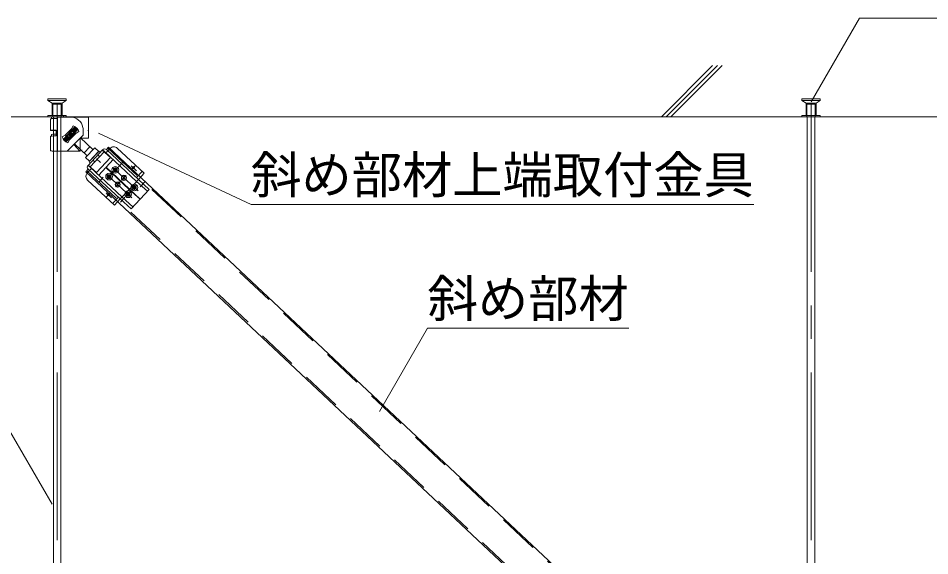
# Model space of a CAD drawing. Units: millimetres, scale not verified. Extents: x -7800 to 7800, y -5578 to 5485.
# Drawn here: x -7050 to -5962, y -680 to -39 of the extents above; entities that cross this region are included whole.
import ezdxf
from ezdxf.enums import TextEntityAlignment as Align

# ---------------------------------------------------------------- set-up
doc = ezdxf.new("R2010")
doc.units = ezdxf.units.MM
doc.header["$LTSCALE"] = 40
for name, pattern in [('CHAIN1', [8, 5, -1, 1, -1]), ('DASHED1', [1.8, 1.2, -0.6]), ('DOUBLE_CHAIN1', [8.8, 5, -1, 0.6, -0.6, 0.6, -1])]:
    doc.linetypes.add(name, pattern=pattern)
for name, color, linetype, lineweight in [('2-0_中心線', 4, 'CHAIN1', 9), ('2-1_吊り材', 4, 'Continuous', 9), ('2-4_斜め部材', 3, 'DASHED1', 18), ('2-5_寸法', 3, 'Continuous', 18), ('2-6_文字', 3, 'Continuous', 18), ('2-9_躯体', 4, 'DASHED1', 9)]:
    doc.layers.add(name, color=color, linetype=linetype, lineweight=lineweight)
doc.styles.add('ＭＳ ゴシック', font='')
doc.styles.get('ＭＳ ゴシック').set_extended_font_data('MS Gothic')

msp = doc.modelspace()

# ---------------------------------------------------------------- linework, layer by layer
at = {"layer": '2-0_中心線'}
for p, q in [((-7003.59, -141.16), (-7003.59, -1074.97)), ((-6103.63, -141.16), (-6103.63, -1012.39))]:
    msp.add_line(p, q, dxfattribs=at)
at = {"layer": '2-1_吊り材', "color": 3, "lineweight": 18}
for p, q in [((-7008.09, -156.26), (-7008.09, -981.96)), ((-6999.09, -156.26), (-6999.09, -981.96)), ((-6108.13, -156.26), (-6108.13, -966.3)), ((-6099.13, -156.26), (-6099.13, -974.7))]:
    msp.add_line(p, q, dxfattribs=at)
at = {"layer": '2-4_斜め部材'}
for p, q in [((-6943.16, -193.54), (-6081.51, -1002.69)), ((-6968.17, -220.54), (-6106.7, -1029.52))]:
    msp.add_line(p, q, dxfattribs=at)
at = {"layer": '2-5_寸法'}
for p, q in [((-6942.07, -192.38), (-6080.41, -1001.52)), ((-6969.27, -221.71), (-6107.8, -1030.68))]:
    msp.add_line(p, q, dxfattribs=at)
at = {"layer": '2-6_文字', "color": 7}
for p, q in [((-6103.38, -138.3), (-6045.83, -38.62)), ((-6045.83, -38.62), (-5625.83, -38.62)), ((-6618.84, -508.02), (-6561.29, -408.34)), ((-6561.29, -408.34), (-6321.29, -408.34)), ((-7009.64, -618.58), (-7067.19, -518.9))]:
    msp.add_line(p, q, dxfattribs=at)
at = {"layer": '2-6_文字'}
for p, q in [((-7011.29, -158.57), (-7011.29, -172.38)), ((-7010.29, -156.57), (-7010.29, -158.4)), ((-7006.74, -156.26), (-7008.73, -156.26)), ((-7008.09, -158.78), (-7008.09, -158.78)), ((-7003.09, -156.26), (-7006.74, -156.26)), ((-7003.09, -156.26), (-6999.09, -156.26)), ((-7003.09, -156.57), (-6987.59, -156.57)), ((-7003.09, -195.29), (-7003.09, -158.22)), ((-6987.59, -156.57), (-6966.09, -156.57)), ((-6966.09, -181.52), (-6966.09, -156.57)), ((-7004.59, -172.03), (-7004.54, -179.03)), ((-6996.14, -182.9), (-6982.31, -168.17)), ((-6994.72, -182.85), (-6982.26, -169.58)), ((-6986.38, -170.49), (-6994.16, -178.27)), ((-6980.44, -171.29), (-6992.9, -184.56)), ((-6979.03, -171.25), (-6992.86, -185.98)), ((-6986.99, -170.86), (-6981.35, -175.97)), ((-6986.38, -170.49), (-6984.4, -167.07)), ((-6984.16, -173.43), (-6981.83, -170.95)), ((-6982.31, -168.17), (-6979.03, -171.25)), ((-6982.26, -169.58), (-6982.31, -168.17)), ((-6982.26, -169.58), (-6980.44, -171.29)), ((-6981, -175.87), (-6977.58, -173.89)), ((-6980.44, -171.29), (-6979.03, -171.25)), ((-6972.57, -178.03), (-6972.57, -171.57)), ((-6966.09, -172.07), (-6966.39, -172.07)), ((-6966.09, -181.52), (-6966.09, -173.07)), ((-7011.29, -179.38), (-7011.29, -196.83)), ((-7010.29, -177.17), (-7010.29, -179.21)), ((-6994.16, -178.27), (-6997.59, -180.25)), ((-6994.72, -182.85), (-6996.14, -182.9)), ((-6992.86, -185.98), (-6996.14, -182.9)), ((-6992.9, -184.56), (-6994.72, -182.85)), ((-6993.71, -178.06), (-6988.28, -183.4)), ((-6991, -180.72), (-6993.33, -183.2)), ((-6992.9, -184.56), (-6992.86, -185.98)), ((-6972.58, -178.05), (-6991.69, -197.15)), ((-6988.78, -183.65), (-6990.76, -187.08)), ((-6987.58, -177.07), (-6989.4, -175.36)), ((-6987.58, -177.07), (-6989.29, -178.9)), ((-6981, -175.87), (-6988.78, -183.65)), ((-6987.58, -177.07), (-6985.87, -175.25)), ((-6987.58, -177.07), (-6985.76, -178.78)), ((-6966.09, -181.52), (-6976.08, -181.52)), ((-6976.08, -181.52), (-6976.08, -197.15)), ((-6976.02, -181.07), (-6960.7, -195.46)), ((-6974.15, -181.52), (-6975.16, -180.62)), ((-7003.09, -197.15), (-7003.09, -195.29)), ((-6976.61, -197.15), (-6983.77, -189.23)), ((-6982.67, -188.54), (-6967.55, -202.75)), ((-6971.19, -199.32), (-6964.35, -192.03)), ((-6949.32, -195.49), (-6966.66, -214.19)), ((-6942.07, -192.38), (-6944.8, -195.32)), ((-6944.8, -195.32), (-6906.45, -230.89)), ((-6940.36, -193.92), (-6943.11, -196.89)), ((-6931.88, -193.6), (-6899.62, -223.52)), ((-7003.09, -197.15), (-6976.08, -197.15)), ((-6964.94, -209.31), (-6969.6, -204.93)), ((-6964.9, -209.34), (-6954.01, -197.62)), ((-6939.98, -204.84), (-6956.64, -222.8)), ((-6956.4, -206.36), (-6951.73, -210.74)), ((-6949.66, -195.86), (-6939.98, -204.84)), ((-6946.98, -197.67), (-6947.32, -198.04)), ((-6946.98, -197.67), (-6908.63, -233.23)), ((-6966.32, -213.82), (-6956.64, -222.8)), ((-6964.32, -216.36), (-6963.98, -216)), ((-6964.32, -216.36), (-6925.97, -251.93)), ((-6963, -217.59), (-6962.63, -217.93)), ((-6953.98, -225.95), (-6945.48, -216.79)), ((-6917.47, -242.77), (-6945.48, -216.79)), ((-6936.64, -207.26), (-6945.14, -216.42)), ((-6917.13, -242.4), (-6945.14, -216.42)), ((-6934.67, -217.23), (-6933.67, -217.19)), ((-6934.67, -217.23), (-6934.63, -218.53)), ((-6933.67, -217.19), (-6933.63, -218.49)), ((-6966.49, -218.71), (-6969.27, -221.71)), ((-6967.56, -223.24), (-6964.81, -220.28)), ((-6966.49, -218.71), (-6928.15, -254.28)), ((-6965.17, -219.94), (-6964.81, -220.28)), ((-6943.89, -227.16), (-6942.59, -227.11)), ((-6943.89, -227.16), (-6943.85, -228.16)), ((-6943.85, -228.16), (-6942.55, -228.11)), ((-6942.15, -225.29), (-6941.15, -225.26)), ((-6942.15, -225.29), (-6942.11, -226.59)), ((-6941.15, -225.26), (-6941.11, -226.56)), ((-6940.59, -227.04), (-6939.29, -226.99)), ((-6940.55, -228.04), (-6939.25, -227.99)), ((-6939.29, -226.99), (-6939.25, -227.99)), ((-6936.41, -219.09), (-6935.11, -219.05)), ((-6936.41, -219.09), (-6936.37, -220.09)), ((-6936.37, -220.09), (-6935.07, -220.05)), ((-6934.55, -220.53), (-6934.51, -221.83)), ((-6934.51, -221.83), (-6933.51, -221.79)), ((-6933.55, -220.49), (-6933.51, -221.79)), ((-6933.11, -218.97), (-6931.81, -218.93)), ((-6933.07, -219.97), (-6931.77, -219.93)), ((-6931.81, -218.93), (-6931.77, -219.93)), ((-6923.83, -229.03), (-6925.97, -227.39)), ((-6925.28, -227.91), (-6923.68, -228.06)), ((-6923.83, -229.03), (-6923.44, -226.36)), ((-6906.45, -230.89), (-6899.62, -223.52)), ((-6967.24, -231.72), (-6934.98, -261.65)), ((-6942.03, -228.59), (-6941.99, -229.89)), ((-6941.99, -229.89), (-6940.99, -229.86)), ((-6941.03, -228.56), (-6940.99, -229.86)), ((-6931.31, -237.1), (-6933.45, -235.45)), ((-6931.31, -237.1), (-6933.14, -239.08)), ((-6933.14, -239.08), (-6930.29, -238.03)), ((-6932.76, -235.97), (-6931.17, -236.12)), ((-6931.31, -237.1), (-6930.92, -234.42)), ((-6931.31, -237.1), (-6929.32, -238.93)), ((-6923.83, -229.03), (-6925.66, -231.01)), ((-6925.66, -231.01), (-6922.81, -229.97)), ((-6923.83, -229.03), (-6921.84, -230.87)), ((-6911.94, -238.31), (-6910.94, -238.27)), ((-6911.94, -238.31), (-6911.9, -239.61)), ((-6910.94, -238.27), (-6910.9, -239.57)), ((-6906.45, -230.89), (-6893.62, -242.79)), ((-6921.16, -248.24), (-6919.86, -248.19)), ((-6921.16, -248.24), (-6921.12, -249.24)), ((-6921.12, -249.24), (-6919.82, -249.19)), ((-6919.42, -246.38), (-6918.42, -246.34)), ((-6919.42, -246.38), (-6919.38, -247.67)), ((-6919.31, -249.67), (-6919.26, -250.97)), ((-6918.42, -246.34), (-6918.38, -247.64)), ((-6918.31, -249.64), (-6918.26, -250.94)), ((-6917.86, -248.12), (-6916.56, -248.07)), ((-6917.82, -249.12), (-6916.52, -249.07)), ((-6917.47, -242.77), (-6917.13, -242.4)), ((-6917.47, -242.77), (-6904.64, -254.67)), ((-6917.13, -242.4), (-6904.3, -254.3)), ((-6916.56, -248.07), (-6916.52, -249.07)), ((-6913.68, -240.17), (-6912.38, -240.13)), ((-6913.68, -240.17), (-6913.64, -241.17)), ((-6913.64, -241.17), (-6912.34, -241.13)), ((-6911.82, -241.61), (-6911.78, -242.91)), ((-6911.78, -242.91), (-6910.78, -242.87)), ((-6910.83, -241.57), (-6910.78, -242.87)), ((-6910.38, -240.06), (-6909.08, -240.01)), ((-6910.34, -241.05), (-6909.04, -241.01)), ((-6909.08, -240.01), (-6909.04, -241.01)), ((-6893.62, -242.79), (-6904.3, -254.3)), ((-6934.98, -261.65), (-6928.15, -254.28)), ((-6928.15, -254.28), (-6915.32, -266.18)), ((-6919.26, -250.97), (-6918.26, -250.94)), ((-6915.32, -266.18), (-6904.64, -254.67))]:
    msp.add_line(p, q, dxfattribs=at)
at = {"layer": '2-6_文字', "linetype": 'DASHED1'}
for p, q in [((-7008.09, -156.26), (-7008.09, -181.26)), ((-7008.09, -156.8), (-7008.09, -171.28)), ((-6999.09, -156.26), (-6999.09, -181.26)), ((-6986.55, -172.69), (-6983.27, -175.77)), ((-6985.96, -172.06), (-6982.68, -175.14)), ((-7008.09, -177.39), (-7008.08, -197.08)), ((-6992.48, -179), (-6989.2, -182.08)), ((-6991.89, -178.38), (-6988.61, -181.46)), ((-6973.75, -195.26), (-6973.75, -195.26)), ((-6946.98, -197.67), (-6949.32, -195.49)), ((-6963.98, -216), (-6947.32, -198.04)), ((-6955.1, -201.72), (-6952.76, -203.9)), ((-6943.11, -196.89), (-6945.29, -199.23)), ((-6964.32, -216.36), (-6966.66, -214.19)), ((-6960.88, -207.96), (-6958.54, -210.13)), ((-6964.81, -220.28), (-6962.63, -217.93)), ((-6908.8, -228.71), (-6901.97, -221.34)), ((-6917.13, -242.4), (-6906.45, -230.89)), ((-6908.63, -233.23), (-6895.8, -245.13)), ((-6928.15, -254.28), (-6917.47, -242.77)), ((-6919.82, -240.59), (-6919.48, -240.22)), ((-6937.33, -259.47), (-6930.49, -252.1)), ((-6925.97, -251.93), (-6913.14, -263.83))]:
    msp.add_line(p, q, dxfattribs=at)
at = {"layer": '2-6_文字', "linetype": 'CHAIN1'}
for p, q in [((-6937.33, -216.51), (-6907, -244.64)), ((-6936.79, -222.42), (-6931.58, -216.8)), ((-6930.12, -215.97), (-6924.71, -210.13)), ((-6915.13, -214.59), (-6908.73, -220.53)), ((-6914.74, -219.23), (-6910.6, -214.77)), ((-6953.78, -234.12), (-6948.47, -228.39)), ((-6944.81, -224.57), (-6914.48, -252.7)), ((-6944.14, -230.35), (-6938.7, -224.48)), ((-6926.53, -231.94), (-6921.31, -226.32)), ((-6933.88, -239.87), (-6928.43, -234)), ((-6908.85, -237.88), (-6914.43, -243.9)), ((-6904.46, -239.77), (-6899.05, -233.93)), ((-6945.06, -246.85), (-6938.65, -252.79)), ((-6944.74, -251.58), (-6940.37, -246.87)), ((-6921.41, -251.43), (-6915.97, -245.56)), ((-6928.12, -257.92), (-6922.8, -252.19))]:
    msp.add_line(p, q, dxfattribs=at)
at = {"layer": '2-6_文字'}
for points in [[(-7003.09, -158.22), (-7004.51, -158.22), (-7005.89, -158.24), (-7007.19, -158.27), (-7008.36, -158.3), (-7009.37, -158.35), (-7010.19, -158.4), (-7010.79, -158.45), (-7011.16, -158.51), (-7011.29, -158.57)], [(-7008.09, -156.8), (-7007.57, -156.5), (-7007.19, -156.28)], [(-7003.09, -158.22), (-7003.09, -156.57), (-7003.09, -156.26)], [(-7004.61, -172.03), (-7005.98, -172.04), (-7007.27, -172.07), (-7008.43, -172.11), (-7009.43, -172.15), (-7010.24, -172.2), (-7010.83, -172.26), (-7011.18, -172.32), (-7011.29, -172.38), (-7011.14, -172.44), (-7010.76, -172.5), (-7010.14, -172.56), (-7009.31, -172.61), (-7008.28, -172.65), (-7007.1, -172.69), (-7005.8, -172.72), (-7004.6, -172.73)], [(-7004.61, -172.17), (-7005.41, -172.18), (-7006.14, -172.21), (-7006.78, -172.23), (-7007.31, -172.26), (-7007.71, -172.3), (-7007.97, -172.33), (-7008.08, -172.37), (-7008.04, -172.41), (-7007.85, -172.44), (-7007.51, -172.48), (-7007.04, -172.51), (-7006.45, -172.54), (-7005.76, -172.56), (-7004.99, -172.58), (-7004.6, -172.59)], [(-6966.39, -172.07), (-6966.39, -173.07), (-6966.09, -173.07)], [(-7004.55, -179.03), (-7005.93, -179.05), (-7007.23, -179.08), (-7008.39, -179.11), (-7009.4, -179.16), (-7010.21, -179.21), (-7010.81, -179.26), (-7011.17, -179.32), (-7011.29, -179.38)], [(-7008.09, -177.39), (-7007.57, -177.09), (-7007.19, -176.87)], [(-6964.94, -209.31), (-6953.98, -197.65), (-6958.65, -193.27), (-6969.6, -204.93)]]:
    msp.add_lwpolyline(points, dxfattribs=at)
at = {"layer": '2-6_文字', "color": 7}
msp.add_lwpolyline([(-6171.93, -260.76), (-6771.93, -260.76), (-6954.29, -175.8)], dxfattribs=at)
at = {"layer": '2-6_文字', "linetype": 'DOUBLE_CHAIN1'}
msp.add_lwpolyline([(-7003.08, -197.15), (-7004.51, -197.15), (-7005.89, -197.13), (-7007.18, -197.1), (-7008.35, -197.07), (-7009.37, -197.02), (-7010.19, -196.97), (-7010.79, -196.92), (-7011.28, -196.83)], dxfattribs=at)
at = {"layer": '2-6_文字'}
for centre, radius in [((-6934.09, -219.51), 4), ((-6934.09, -219.51), 2.25), ((-6912.6, -216.93), 1.5), ((-6941.57, -227.58), 4), ((-6941.57, -227.57), 2.25), ((-6923.83, -229.03), 3), ((-6923.82, -229.03), 3), ((-6923.83, -229.03), 2.7), ((-6931.31, -237.1), 3), ((-6931.3, -237.09), 3), ((-6931.31, -237.1), 2.7), ((-6911.36, -240.59), 4), ((-6911.36, -240.59), 2.25), ((-6942.52, -249.19), 1.5), ((-6918.84, -248.66), 4), ((-6918.84, -248.65), 2.25)]:
    msp.add_circle(centre, radius, dxfattribs=at)
for centre, radius, start, end in [((-7004.91, -197.1), 40.88, 92.5588, 97.55402), ((-6987.57, -171.57), 15, 10.54723, 89.99998), ((-6987.58, -177.07), 10.5, 17.62668, 72.37388), ((-6987.57, -171.57), 15, 0, 10.54723), ((-7005.78, -207.71), 30.86, 87.75647, 98.39833), ((-6987.58, -177.07), 10.5, 197.62581, 252.37382), ((-6946.98, -197.67), 3.2, 47.15432, 137.15432), ((-6935.96, -198), 6, 47.15432, 137.15432), ((-6953.28, -198.3), 1, 317.07015, 137.07015), ((-6964.32, -216.36), 3.2, 137.15432, 227.15432), ((-6964.17, -210.02), 1, 137.07015, 317.07015), ((-6963.16, -227.32), 6, 137.15432, 227.15432), ((-6942.61, -226.61), 0.5, 272.07013, 2.07015), ((-6942.53, -228.61), 0.5, 2.07015, 92.07013), ((-6940.61, -226.54), 0.5, 182.07015, 272.07015), ((-6940.53, -228.54), 0.5, 92.07015, 182.07015), ((-6935.13, -218.55), 0.5, 272.07013, 2.07015), ((-6935.05, -220.55), 0.5, 2.07015, 92.07013), ((-6933.13, -218.47), 0.5, 182.07015, 272.07015), ((-6933.05, -220.47), 0.5, 92.07015, 182.07015), ((-6919.88, -247.69), 0.5, 272.07013, 2.07015), ((-6919.8, -249.69), 0.5, 2.07015, 92.07013), ((-6917.88, -247.62), 0.5, 182.07015, 272.07015), ((-6917.81, -249.62), 0.5, 92.07015, 182.07015), ((-6912.4, -239.63), 0.5, 272.07013, 2.07015), ((-6912.32, -241.63), 0.5, 2.07015, 92.07013), ((-6910.4, -239.56), 0.5, 182.07015, 272.07015), ((-6910.33, -241.55), 0.5, 92.07015, 182.07015)]:
    msp.add_arc(centre, radius, start, end, dxfattribs=at)
at = {"layer": '2-9_躯体', "color": 7, "linetype": 'Continuous', "lineweight": 18}
for p, q in [((-6221.12, -95.07), (-6282.31, -156.26)), ((-6215.4, -95), (-6276.66, -156.26)), ((-6209.74, -95), (-6271, -156.26)), ((-7282.6, -156.26), (-4982.07, -156.26))]:
    msp.add_line(p, q, dxfattribs=at)
at = {"layer": '2-9_躯体'}
for p, q in [((-6992.59, -134.76), (-7014.59, -134.76)), ((-7014.59, -134.76), (-7014.59, -136.76)), ((-6992.59, -136.76), (-7014.59, -136.76)), ((-7014.59, -136.76), (-7009.59, -139.76)), ((-6997.59, -139.76), (-7009.59, -139.76)), ((-7009.59, -139.76), (-7009.59, -154.76)), ((-7008.59, -141.26), (-7008.09, -141.26)), ((-7008.59, -141.26), (-7008.59, -156.26)), ((-6998.59, -141.26), (-7008.09, -141.26)), ((-6998.59, -141.26), (-6998.59, -156.26)), ((-6992.59, -136.76), (-6997.59, -139.76)), ((-6997.59, -139.76), (-6997.59, -154.76)), ((-6992.59, -134.76), (-6992.59, -136.76)), ((-6092.63, -134.76), (-6114.63, -134.76)), ((-6114.63, -134.76), (-6114.63, -136.76)), ((-6092.63, -136.76), (-6114.63, -136.76)), ((-6114.63, -136.76), (-6109.63, -139.76)), ((-6097.63, -139.76), (-6109.63, -139.76)), ((-6109.63, -139.76), (-6109.63, -154.76)), ((-6108.63, -141.26), (-6108.13, -141.26)), ((-6108.63, -141.26), (-6108.63, -156.26)), ((-6098.63, -141.26), (-6108.13, -141.26)), ((-6098.63, -141.26), (-6098.63, -156.26)), ((-6092.63, -136.76), (-6097.63, -139.76)), ((-6097.63, -139.76), (-6097.63, -154.76)), ((-6092.63, -134.76), (-6092.63, -136.76)), ((-6992.59, -154.76), (-7014.59, -154.76)), ((-7014.59, -154.76), (-7014.59, -156.26)), ((-6996.05, -154.76), (-6996.05, -156.26)), ((-6992.59, -154.76), (-6992.59, -156.26)), ((-6092.63, -154.76), (-6114.63, -154.76)), ((-6114.63, -154.76), (-6114.63, -156.26)), ((-6092.63, -156.26), (-6114.63, -156.26)), ((-6096.63, -156.26), (-6110.63, -156.26)), ((-6092.63, -154.76), (-6092.63, -156.26))]:
    msp.add_line(p, q, dxfattribs=at)

# ---------------------------------------------------------------- texts
at = {"layer": '2-6_文字', "color": 7, "style": 'ＭＳ ゴシック'}
for s, p in [('斜め部材上端取付金具', (-6771.93, -260.76)), ('斜め部材', (-6561.29, -408.34))]:
    msp.add_text(s, height=43.99, dxfattribs=at).set_placement(p, align=Align.BOTTOM_LEFT)

doc.saveas('drawing.dxf')
